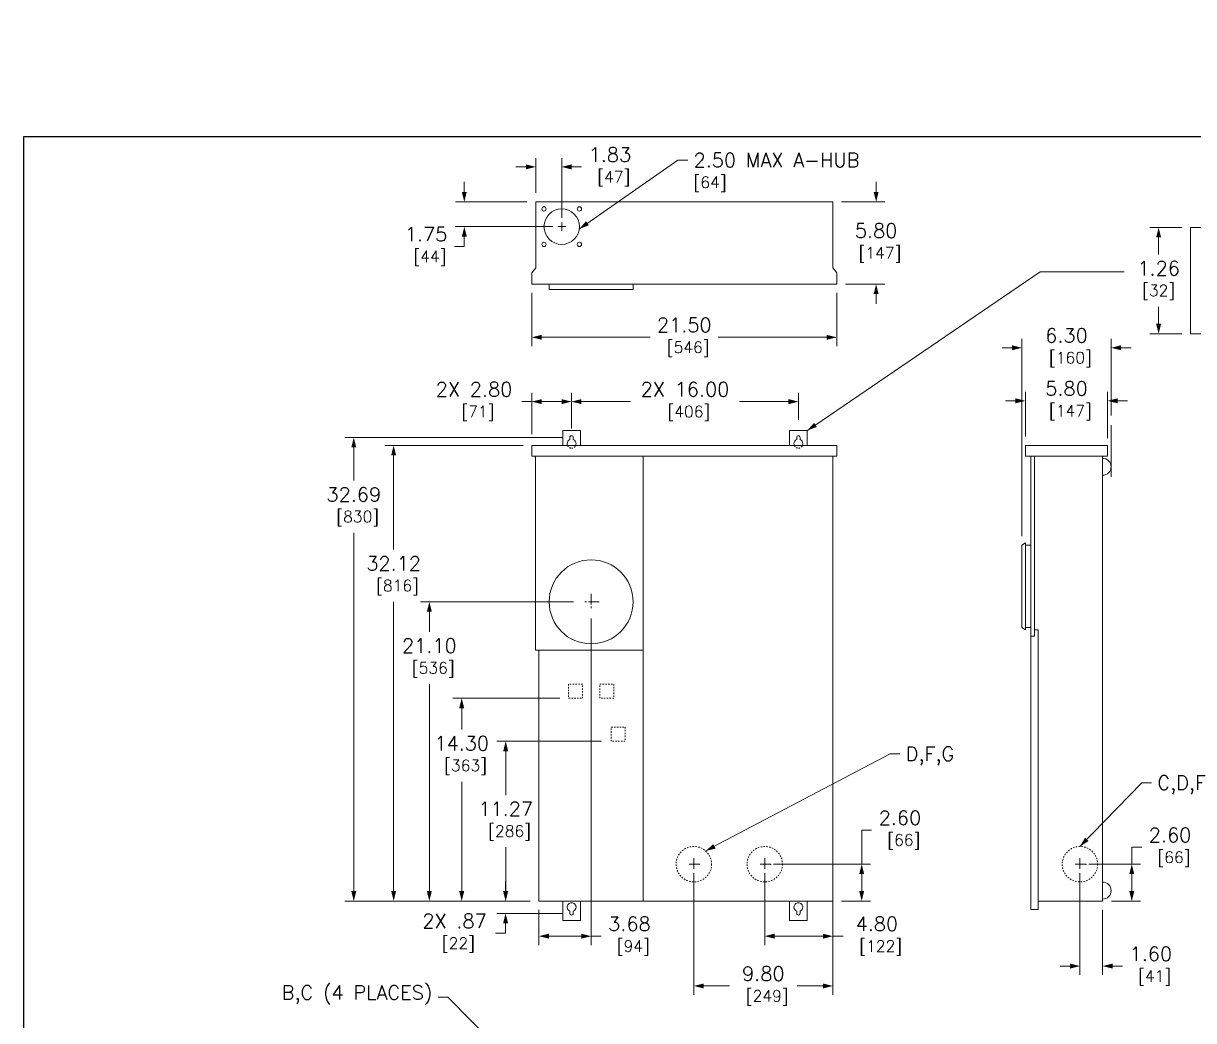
# Model space of a CAD drawing. Header units: inches. Extents: x 0 to 194, y -1 to 118.
# Drawn here: x 0 to 82.5, y 38.7 to 109 of the extents above; entities that cross this region are included whole.
import ezdxf

# ---------------------------------------------------------------- set-up
doc = ezdxf.new("R2010")
doc.units = ezdxf.units.IN
doc.header["$MEASUREMENT"] = 0
for name, pattern in [('ACANSTGL', [0.11811, 0.07874, -0.03937]), ('CENTER2', [1.125, 0.75, -0.125, 0.125, -0.125]), ('HIDDEN2', [0.08, 0.035, -0.045])]:
    doc.linetypes.add(name, pattern=pattern)
for name, color, linetype, lineweight in [('CENTER1', 2, 'CENTER2', 20), ('CONTINUOUS1', 7, 'Continuous', 20), ('DIM', 2, 'Continuous', 20), ('HIDDEN1', 5, 'HIDDEN2', 20), ('TEXT1', 3, 'Continuous', 20)]:
    doc.layers.add(name, color=color, linetype=linetype, lineweight=lineweight)
doc.layers.add('VIEWPORT', color=9, linetype='Continuous', plot=False)
doc.styles.add('RomanS', font='romans.shx')
doc.dimstyles.new('SchneiderElectric Dual Below', dxfattribs={"dimscale": 10, "dimtxt": 0.1, "dimasz": 0.07, "dimexe": 0.0625, "dimexo": 0.0625, "dimgap": 0.04, "dimtad": 0, "dimtih": 1, "dimtoh": 1, "dimrnd": 0.001, "dimzin": 4, "dimdsep": 46, "dimtxsty": 'RomanS', "dimblk": 'SEArrow', "dimcen": 0.09, "dimclrd": 256, "dimclre": 256, "dimclrt": 256, "dimadec": 0, "dimazin": 1, "dimtfac": 1, "dimtofl": 0, "dimtmove": 0, "dimatfit": 3, "dimldrblk": 'SEArrow', "dimfxl": 1, "dimtolj": 1, "dimtzin": 0, "dimlwd": -1, "dimlwe": -1, "dimarcsym": 0})

# ---------------------------------------------------------------- blocks, each defined once
blk = doc.blocks.new('SEArrow')
at = {"linetype": 'ByBlock', "lineweight": -2}
blk.add_lwpolyline([(0, 0, 0, 0.5, 0), (-1, 0, 0.5, 0.5, 0)], format="xyseb", dxfattribs=at)
blk = doc.blocks.new('*D4')
at = {"layer": 'Defpoints', "color": 0, "transparency": 16777216}
for p in [(35.863, 90.583), (57.363, 90.583), (57.363, 86.831)]:
    blk.add_point(p, dxfattribs=at)
at = {"layer": 'DIM', "transparency": 16777216}
for p, q in [((35.863, 89.958), (35.863, 86.206)), ((57.363, 89.958), (57.363, 86.206)), ((36.563, 86.831), (44.213, 86.831)), ((56.663, 86.831), (49.013, 86.831))]:
    blk.add_line(p, q, dxfattribs=at)
at = {"layer": 'DIM', "transparency": 16777216, "xscale": 0.7000000000000001, "yscale": 0.7000000000000001, "zscale": 0.7000000000000001, "rotation": 180}
blk.add_blockref('SEArrow', (35.863, 86.831), dxfattribs=at)
at = {"layer": 'DIM', "transparency": 16777216, "xscale": 0.7000000000000001, "yscale": 0.7000000000000001, "zscale": 0.7000000000000001}
blk.add_blockref('SEArrow', (57.363, 86.831), dxfattribs=at)
at = {"layer": 'DIM', "transparency": 16777216, "insert": (46.613, 86.831), "char_height": 1, "attachment_point": 5, "style": 'RomanS'}
blk.add_mtext('\\A1;21.50\\P{\\H0.8x; [546]', dxfattribs=at)
blk = doc.blocks.new('*D5')
at = {"layer": 'Defpoints', "color": 0, "transparency": 16777216}
for p in [(57.088, 96.383), (57.363, 90.583), (60.143, 90.583)]:
    blk.add_point(p, dxfattribs=at)
at = {"layer": 'DIM', "transparency": 16777216}
for p, q in [((60.143, 97.083), (60.143, 97.783)), ((57.713, 96.383), (60.768, 96.383)), ((57.988, 90.583), (60.768, 90.583)), ((60.143, 89.883), (60.143, 89.183))]:
    blk.add_line(p, q, dxfattribs=at)
at = {"layer": 'DIM', "transparency": 16777216, "xscale": 0.7000000000000001, "yscale": 0.7000000000000001, "zscale": 0.7000000000000001}
for p, rotation in [((60.143, 96.383), 270), ((60.143, 90.583), 90)]:
    blk.add_blockref('SEArrow', p, dxfattribs=dict(at, rotation=rotation))
at = {"layer": 'DIM', "transparency": 16777216, "insert": (60.143, 93.483), "char_height": 1, "attachment_point": 5, "style": 'RomanS'}
blk.add_mtext('\\A1;5.80\\P{\\H0.8x; [147]', dxfattribs=at)
blk = doc.blocks.new('*D6')
at = {"layer": 'Defpoints', "color": 0, "transparency": 16777216}
for p in [(36.138, 98.846), (36.138, 96.383), (37.968, 94.633)]:
    blk.add_point(p, dxfattribs=at)
at = {"layer": 'DIM', "transparency": 16777216}
for p, q in [((36.138, 97.008), (36.138, 99.471)), ((37.968, 95.258), (37.968, 99.471)), ((35.438, 98.846), (34.738, 98.846)), ((38.668, 98.846), (39.368, 98.846))]:
    blk.add_line(p, q, dxfattribs=at)
at = {"layer": 'DIM', "transparency": 16777216, "xscale": 0.7000000000000001, "yscale": 0.7000000000000001, "zscale": 0.7000000000000001}
blk.add_blockref('SEArrow', (36.138, 98.846), dxfattribs=at)
at = {"layer": 'DIM', "transparency": 16777216, "xscale": 0.7000000000000001, "yscale": 0.7000000000000001, "zscale": 0.7000000000000001, "rotation": 180}
blk.add_blockref('SEArrow', (37.968, 98.846), dxfattribs=at)
at = {"layer": 'DIM', "transparency": 16777216, "insert": (41.368, 98.846), "char_height": 1, "attachment_point": 5, "style": 'RomanS'}
blk.add_mtext('\\A1;1.83\\P{\\H0.8x; [47]', dxfattribs=at)
blk = doc.blocks.new('*D7')
at = {"layer": 'Defpoints', "color": 0, "transparency": 16777216}
for p in [(76.472, 82.353), (70.672, 79.202), (76.472, 79.105)]:
    blk.add_point(p, dxfattribs=at)
at = {"layer": 'DIM', "transparency": 16777216}
for p, q in [((70.672, 79.827), (70.672, 82.978)), ((76.472, 79.73), (76.472, 82.978)), ((69.972, 82.353), (69.272, 82.353)), ((77.172, 82.353), (77.872, 82.353))]:
    blk.add_line(p, q, dxfattribs=at)
at = {"layer": 'DIM', "transparency": 16777216, "xscale": 0.7000000000000001, "yscale": 0.7000000000000001, "zscale": 0.7000000000000001}
blk.add_blockref('SEArrow', (70.672, 82.353), dxfattribs=at)
at = {"layer": 'DIM', "transparency": 16777216, "xscale": 0.7000000000000001, "yscale": 0.7000000000000001, "zscale": 0.7000000000000001, "rotation": 180}
blk.add_blockref('SEArrow', (76.472, 82.353), dxfattribs=at)
at = {"layer": 'DIM', "transparency": 16777216, "insert": (73.572, 82.353), "char_height": 1, "attachment_point": 5, "style": 'RomanS'}
blk.add_mtext('\\A1;5.80\\P{\\H0.8x; [147]', dxfattribs=at)
blk = doc.blocks.new('*D8')
at = {"layer": 'Defpoints', "color": 0, "transparency": 16777216}
for p in [(70.422, 86.091), (76.722, 80.702), (70.422, 72.18)]:
    blk.add_point(p, dxfattribs=at)
at = {"layer": 'DIM', "transparency": 16777216}
for p, q in [((70.422, 72.805), (70.422, 86.716)), ((76.722, 81.327), (76.722, 86.716)), ((69.722, 86.091), (69.022, 86.091)), ((77.422, 86.091), (78.122, 86.091))]:
    blk.add_line(p, q, dxfattribs=at)
at = {"layer": 'DIM', "transparency": 16777216, "xscale": 0.7000000000000001, "yscale": 0.7000000000000001, "zscale": 0.7000000000000001}
blk.add_blockref('SEArrow', (70.422, 86.091), dxfattribs=at)
at = {"layer": 'DIM', "transparency": 16777216, "xscale": 0.7000000000000001, "yscale": 0.7000000000000001, "zscale": 0.7000000000000001, "rotation": 180}
blk.add_blockref('SEArrow', (76.722, 86.091), dxfattribs=at)
at = {"layer": 'DIM', "transparency": 16777216, "insert": (73.572, 86.091), "char_height": 1, "attachment_point": 5, "style": 'RomanS'}
blk.add_mtext('\\A1;6.30\\P{\\H0.8x; [160]', dxfattribs=at)
blk = doc.blocks.new('*D9')
at = {"layer": 'Defpoints', "color": 0, "transparency": 16777216}
for p in [(82.326, 94.582), (80.069, 87.082), (82.326, 87.082)]:
    blk.add_point(p, dxfattribs=at)
at = {"layer": 'DIM', "transparency": 16777216}
for p, q in [((81.701, 94.582), (79.444, 94.582)), ((80.069, 93.882), (80.069, 92.674)), ((80.069, 87.782), (80.069, 88.989)), ((81.701, 87.082), (79.444, 87.082))]:
    blk.add_line(p, q, dxfattribs=at)
at = {"layer": 'DIM', "transparency": 16777216, "xscale": 0.7000000000000001, "yscale": 0.7000000000000001, "zscale": 0.7000000000000001}
for p, rotation in [((80.069, 94.582), 90), ((80.069, 87.082), 270)]:
    blk.add_blockref('SEArrow', p, dxfattribs=dict(at, rotation=rotation))
at = {"layer": 'DIM', "transparency": 16777216, "insert": (80.069, 90.832), "char_height": 1, "attachment_point": 5, "style": 'RomanS'}
blk.add_mtext('\\A1;1.26\\P{\\H0.8x;[32]}', dxfattribs=at)
blk = doc.blocks.new('*D11')
at = {"layer": 'Defpoints', "color": 0, "transparency": 16777216}
for p in [(38.663, 82.297), (38.663, 80.38), (54.663, 80.38)]:
    blk.add_point(p, dxfattribs=at)
at = {"layer": 'DIM', "transparency": 16777216}
for p, q in [((38.663, 81.005), (38.663, 82.922)), ((54.663, 81.005), (54.663, 82.922)), ((39.363, 82.297), (42.811, 82.297)), ((53.963, 82.297), (50.516, 82.297))]:
    blk.add_line(p, q, dxfattribs=at)
at = {"layer": 'DIM', "transparency": 16777216, "xscale": 0.7000000000000001, "yscale": 0.7000000000000001, "zscale": 0.7000000000000001, "rotation": 180}
blk.add_blockref('SEArrow', (38.663, 82.297), dxfattribs=at)
at = {"layer": 'DIM', "transparency": 16777216, "xscale": 0.7000000000000001, "yscale": 0.7000000000000001, "zscale": 0.7000000000000001}
blk.add_blockref('SEArrow', (54.663, 82.297), dxfattribs=at)
at = {"layer": 'DIM', "transparency": 16777216, "insert": (46.663, 82.297), "char_height": 1, "attachment_point": 5, "style": 'RomanS'}
blk.add_mtext('\\A1;2X 16.00\\P{\\H0.8x; [406]', dxfattribs=at)
blk = doc.blocks.new('*D12')
at = {"layer": 'Defpoints', "color": 0, "transparency": 16777216}
for p in [(35.863, 82.297), (35.863, 79.38), (38.663, 79.77)]:
    blk.add_point(p, dxfattribs=at)
at = {"layer": 'DIM', "transparency": 16777216}
for p, q in [((35.863, 80.005), (35.863, 82.922)), ((38.663, 80.395), (38.663, 82.922)), ((35.863, 82.297), (35.163, 82.297)), ((37.963, 82.297), (36.563, 82.297))]:
    blk.add_line(p, q, dxfattribs=at)
at = {"layer": 'DIM', "transparency": 16777216, "xscale": 0.7000000000000001, "yscale": 0.7000000000000001, "zscale": 0.7000000000000001, "rotation": 180}
blk.add_blockref('SEArrow', (35.863, 82.297), dxfattribs=at)
at = {"layer": 'DIM', "transparency": 16777216, "xscale": 0.7000000000000001, "yscale": 0.7000000000000001, "zscale": 0.7000000000000001}
blk.add_blockref('SEArrow', (38.663, 82.297), dxfattribs=at)
at = {"layer": 'DIM', "transparency": 16777216, "insert": (31.787, 82.297), "char_height": 1, "attachment_point": 5, "style": 'RomanS'}
blk.add_mtext('\\A1;2X 2.80\\P{\\H0.8x; [71]', dxfattribs=at)
blk = doc.blocks.new('*D13')
at = {"layer": 'Defpoints', "color": 0, "transparency": 16777216}
for p in [(38.663, 79.77), (23.304, 47.08), (36.363, 47.08)]:
    blk.add_point(p, dxfattribs=at)
at = {"layer": 'DIM', "transparency": 16777216}
for p, q in [((38.038, 79.77), (22.679, 79.77)), ((23.304, 79.07), (23.304, 76.728)), ((23.304, 47.78), (23.304, 73.042)), ((35.738, 47.08), (22.679, 47.08))]:
    blk.add_line(p, q, dxfattribs=at)
at = {"layer": 'DIM', "transparency": 16777216, "xscale": 0.7000000000000001, "yscale": 0.7000000000000001, "zscale": 0.7000000000000001}
for p, rotation in [((23.304, 79.77), 90), ((23.304, 47.08), 270)]:
    blk.add_blockref('SEArrow', p, dxfattribs=dict(at, rotation=rotation))
at = {"layer": 'DIM', "transparency": 16777216, "insert": (23.304, 74.885), "char_height": 1, "attachment_point": 5, "style": 'RomanS'}
blk.add_mtext('\\A1;32.69\\P{\\H0.8x; [830]', dxfattribs=at)
blk = doc.blocks.new('*D14')
at = {"layer": 'Defpoints', "color": 0, "transparency": 16777216}
for p in [(35.863, 79.202), (26.114, 47.08), (36.363, 47.08)]:
    blk.add_point(p, dxfattribs=at)
at = {"layer": 'DIM', "transparency": 16777216}
for p, q in [((35.238, 79.202), (25.489, 79.202)), ((26.114, 78.502), (26.114, 71.864)), ((26.114, 47.78), (26.114, 68.179)), ((35.738, 47.08), (25.489, 47.08))]:
    blk.add_line(p, q, dxfattribs=at)
at = {"layer": 'DIM', "transparency": 16777216, "xscale": 0.7000000000000001, "yscale": 0.7000000000000001, "zscale": 0.7000000000000001}
for p, rotation in [((26.114, 79.202), 90), ((26.114, 47.08), 270)]:
    blk.add_blockref('SEArrow', p, dxfattribs=dict(at, rotation=rotation))
at = {"layer": 'DIM', "transparency": 16777216, "insert": (26.114, 70.021), "char_height": 1, "attachment_point": 5, "style": 'RomanS'}
blk.add_mtext('\\A1;32.12\\P{\\H0.8x; [816]', dxfattribs=at)
blk = doc.blocks.new('*D15')
at = {"layer": 'Defpoints', "color": 0, "transparency": 16777216}
for p in [(39.418, 68.18), (28.631, 47.08), (36.363, 47.08)]:
    blk.add_point(p, dxfattribs=at)
at = {"layer": 'DIM', "transparency": 16777216}
for p, q in [((38.793, 68.18), (28.006, 68.18)), ((28.631, 67.48), (28.631, 66.061)), ((28.631, 47.78), (28.631, 62.375)), ((35.738, 47.08), (28.006, 47.08))]:
    blk.add_line(p, q, dxfattribs=at)
at = {"layer": 'DIM', "transparency": 16777216, "xscale": 0.7000000000000001, "yscale": 0.7000000000000001, "zscale": 0.7000000000000001}
for p, rotation in [((28.631, 68.18), 90), ((28.631, 47.08), 270)]:
    blk.add_blockref('SEArrow', p, dxfattribs=dict(at, rotation=rotation))
at = {"layer": 'DIM', "transparency": 16777216, "insert": (28.631, 64.218), "char_height": 1, "attachment_point": 5, "style": 'RomanS'}
blk.add_mtext('\\A1;21.10\\P{\\H0.8x; [536]', dxfattribs=at)
blk = doc.blocks.new('*D16')
at = {"layer": 'Defpoints', "color": 0, "transparency": 16777216}
for p in [(38.453, 61.38), (30.914, 47.08), (36.363, 47.08)]:
    blk.add_point(p, dxfattribs=at)
at = {"layer": 'DIM', "transparency": 16777216}
for p, q in [((37.828, 61.38), (30.289, 61.38)), ((30.914, 60.68), (30.914, 59.183)), ((30.914, 47.78), (30.914, 55.498)), ((35.738, 47.08), (30.289, 47.08))]:
    blk.add_line(p, q, dxfattribs=at)
at = {"layer": 'DIM', "transparency": 16777216, "xscale": 0.7000000000000001, "yscale": 0.7000000000000001, "zscale": 0.7000000000000001}
for p, rotation in [((30.914, 61.38), 90), ((30.914, 47.08), 270)]:
    blk.add_blockref('SEArrow', p, dxfattribs=dict(at, rotation=rotation))
at = {"layer": 'DIM', "transparency": 16777216, "insert": (30.914, 57.341), "char_height": 1, "attachment_point": 5, "style": 'RomanS'}
blk.add_mtext('\\A1;14.30\\P{\\H0.8x; [363]', dxfattribs=at)
blk = doc.blocks.new('*D17')
at = {"layer": 'Defpoints', "color": 0, "transparency": 16777216}
for p in [(41.401, 58.35), (34.017, 47.08), (36.363, 47.08)]:
    blk.add_point(p, dxfattribs=at)
at = {"layer": 'DIM', "transparency": 16777216}
for p, q in [((40.776, 58.35), (33.392, 58.35)), ((34.017, 57.65), (34.017, 54.558)), ((34.017, 47.78), (34.017, 50.872)), ((35.738, 47.08), (33.392, 47.08))]:
    blk.add_line(p, q, dxfattribs=at)
at = {"layer": 'DIM', "transparency": 16777216, "xscale": 0.7000000000000001, "yscale": 0.7000000000000001, "zscale": 0.7000000000000001}
for p, rotation in [((34.017, 58.35), 90), ((34.017, 47.08), 270)]:
    blk.add_blockref('SEArrow', p, dxfattribs=dict(at, rotation=rotation))
at = {"layer": 'DIM', "transparency": 16777216, "insert": (34.017, 52.715), "char_height": 1, "attachment_point": 5, "style": 'RomanS'}
blk.add_mtext('\\A1;11.27\\P{\\H0.8x; [286]', dxfattribs=at)
blk = doc.blocks.new('*D18')
at = {"layer": 'Defpoints', "color": 0, "transparency": 16777216}
for p in [(40.043, 67.622), (36.363, 47.08), (36.363, 44.605)]:
    blk.add_point(p, dxfattribs=at)
at = {"layer": 'DIM', "transparency": 16777216}
for p, q in [((40.043, 66.997), (40.043, 43.98)), ((36.363, 46.455), (36.363, 43.98)), ((37.063, 44.605), (39.343, 44.605)), ((40.043, 44.605), (40.743, 44.605))]:
    blk.add_line(p, q, dxfattribs=at)
at = {"layer": 'DIM', "transparency": 16777216, "xscale": 0.7000000000000001, "yscale": 0.7000000000000001, "zscale": 0.7000000000000001, "rotation": 180}
blk.add_blockref('SEArrow', (36.363, 44.605), dxfattribs=at)
at = {"layer": 'DIM', "transparency": 16777216, "xscale": 0.7000000000000001, "yscale": 0.7000000000000001, "zscale": 0.7000000000000001}
blk.add_blockref('SEArrow', (40.043, 44.605), dxfattribs=at)
at = {"layer": 'DIM', "transparency": 16777216, "insert": (42.743, 44.605), "char_height": 1, "attachment_point": 5, "style": 'RomanS'}
blk.add_mtext('\\A1;3.68\\P{\\H0.8x; [94]', dxfattribs=at)
blk = doc.blocks.new('*D19')
at = {"layer": 'Defpoints', "color": 0, "transparency": 16777216}
for p in [(52.288, 49.68), (57.088, 49.88), (57.088, 44.605)]:
    blk.add_point(p, dxfattribs=at)
at = {"layer": 'DIM', "transparency": 16777216}
for p, q in [((52.288, 49.055), (52.288, 43.98)), ((57.088, 49.255), (57.088, 43.98)), ((52.988, 44.605), (56.388, 44.605)), ((57.088, 44.605), (57.811, 44.605))]:
    blk.add_line(p, q, dxfattribs=at)
at = {"layer": 'DIM', "transparency": 16777216, "xscale": 0.7000000000000001, "yscale": 0.7000000000000001, "zscale": 0.7000000000000001, "rotation": 180}
blk.add_blockref('SEArrow', (52.288, 44.605), dxfattribs=at)
at = {"layer": 'DIM', "transparency": 16777216, "xscale": 0.7000000000000001, "yscale": 0.7000000000000001, "zscale": 0.7000000000000001}
blk.add_blockref('SEArrow', (57.088, 44.605), dxfattribs=at)
at = {"layer": 'DIM', "transparency": 16777216, "insert": (60.192, 44.605), "char_height": 1, "attachment_point": 5, "style": 'RomanS'}
blk.add_mtext('\\A1;4.80\\P{\\H0.8x; [122]', dxfattribs=at)
blk = doc.blocks.new('*D20')
at = {"layer": 'Defpoints', "color": 0, "transparency": 16777216}
for p in [(52.288, 49.68), (57.088, 47.08), (59.125, 47.08)]:
    blk.add_point(p, dxfattribs=at)
at = {"layer": 'DIM', "transparency": 16777216}
for p, q in [((59.125, 49.68), (59.125, 52.087)), ((59.125, 52.087), (59.825, 52.087)), ((52.913, 49.68), (59.75, 49.68)), ((59.125, 47.78), (59.125, 48.98)), ((57.713, 47.08), (59.75, 47.08))]:
    blk.add_line(p, q, dxfattribs=at)
at = {"layer": 'DIM', "transparency": 16777216, "xscale": 0.7000000000000001, "yscale": 0.7000000000000001, "zscale": 0.7000000000000001}
for p, rotation in [((59.125, 49.68), 90), ((59.125, 47.08), 270)]:
    blk.add_blockref('SEArrow', p, dxfattribs=dict(at, rotation=rotation))
at = {"layer": 'DIM', "transparency": 16777216, "insert": (61.825, 52.087), "char_height": 1, "attachment_point": 5, "style": 'RomanS'}
blk.add_mtext('\\A1;2.60\\P{\\H0.8x; [66]', dxfattribs=at)
blk = doc.blocks.new('*D21')
at = {"layer": 'Defpoints', "color": 0, "transparency": 16777216}
for p in [(74.519, 49.68), (76.119, 47.08), (76.119, 42.497)]:
    blk.add_point(p, dxfattribs=at)
at = {"layer": 'DIM', "transparency": 16777216}
for p, q in [((74.519, 49.055), (74.519, 41.872)), ((76.119, 46.455), (76.119, 41.872)), ((73.819, 42.497), (73.119, 42.497)), ((76.819, 42.497), (77.519, 42.497))]:
    blk.add_line(p, q, dxfattribs=at)
at = {"layer": 'DIM', "transparency": 16777216, "xscale": 0.7000000000000001, "yscale": 0.7000000000000001, "zscale": 0.7000000000000001}
blk.add_blockref('SEArrow', (74.519, 42.497), dxfattribs=at)
at = {"layer": 'DIM', "transparency": 16777216, "xscale": 0.7000000000000001, "yscale": 0.7000000000000001, "zscale": 0.7000000000000001, "rotation": 180}
blk.add_blockref('SEArrow', (76.119, 42.497), dxfattribs=at)
at = {"layer": 'DIM', "transparency": 16777216, "insert": (79.519, 42.497), "char_height": 1, "attachment_point": 5, "style": 'RomanS'}
blk.add_mtext('\\A1;1.60\\P{\\H0.8x; [41]', dxfattribs=at)
blk = doc.blocks.new('*D22')
at = {"layer": 'Defpoints', "color": 0, "transparency": 16777216}
for p in [(74.519, 49.68), (76.119, 47.08), (78.175, 47.08)]:
    blk.add_point(p, dxfattribs=at)
at = {"layer": 'DIM', "transparency": 16777216}
for p, q in [((78.175, 49.68), (78.175, 50.871)), ((78.175, 50.871), (78.875, 50.871)), ((75.144, 49.68), (78.8, 49.68)), ((78.175, 47.78), (78.175, 48.98)), ((76.744, 47.08), (78.8, 47.08))]:
    blk.add_line(p, q, dxfattribs=at)
at = {"layer": 'DIM', "transparency": 16777216, "xscale": 0.7000000000000001, "yscale": 0.7000000000000001, "zscale": 0.7000000000000001}
for p, rotation in [((78.175, 49.68), 90), ((78.175, 47.08), 270)]:
    blk.add_blockref('SEArrow', p, dxfattribs=dict(at, rotation=rotation))
at = {"layer": 'DIM', "transparency": 16777216, "insert": (80.875, 50.871), "char_height": 1, "attachment_point": 5, "style": 'RomanS'}
blk.add_mtext('\\A1;2.60\\P{\\H0.8x; [66]', dxfattribs=at)
blk = doc.blocks.new('*D40')
at = {"layer": 'Defpoints', "color": 0, "transparency": 16777216}
for p in [(36.138, 96.383), (31.099, 94.633), (37.968, 94.633)]:
    blk.add_point(p, dxfattribs=at)
at = {"layer": 'DIM', "transparency": 16777216}
for p, q in [((31.099, 97.083), (31.099, 97.783)), ((35.513, 96.383), (30.474, 96.383)), ((37.343, 94.633), (30.474, 94.633)), ((31.099, 93.933), (31.099, 93.233)), ((31.099, 93.233), (30.399, 93.233))]:
    blk.add_line(p, q, dxfattribs=at)
at = {"layer": 'DIM', "transparency": 16777216, "xscale": 0.7000000000000001, "yscale": 0.7000000000000001, "zscale": 0.7000000000000001}
for p, rotation in [((31.099, 96.383), 270), ((31.099, 94.633), 90)]:
    blk.add_blockref('SEArrow', p, dxfattribs=dict(at, rotation=rotation))
at = {"layer": 'DIM', "transparency": 16777216, "insert": (28.399, 93.233), "char_height": 1, "attachment_point": 5, "style": 'RomanS'}
blk.add_mtext('\\A1;1.75\\P{\\H0.8x; [44]', dxfattribs=at)
blk = doc.blocks.new('*D43')
at = {"layer": 'Defpoints', "color": 0, "transparency": 16777216}
for p in [(36.363, 47.08), (34.008, 46.21), (38.663, 46.21)]:
    blk.add_point(p, dxfattribs=at)
at = {"layer": 'DIM', "transparency": 16777216}
for p, q in [((34.008, 47.78), (34.008, 48.48)), ((35.738, 47.08), (33.383, 47.08)), ((38.038, 46.21), (33.383, 46.21)), ((34.008, 45.51), (34.008, 44.81)), ((34.008, 44.81), (33.308, 44.81))]:
    blk.add_line(p, q, dxfattribs=at)
at = {"layer": 'DIM', "transparency": 16777216, "xscale": 0.7000000000000001, "yscale": 0.7000000000000001, "zscale": 0.7000000000000001}
for p, rotation in [((34.008, 47.08), 270), ((34.008, 46.21), 90)]:
    blk.add_blockref('SEArrow', p, dxfattribs=dict(at, rotation=rotation))
at = {"layer": 'DIM', "transparency": 16777216, "insert": (30.408, 44.81), "char_height": 1, "attachment_point": 5, "style": 'RomanS'}
blk.add_mtext('\\A1;2X .87\\P{\\H0.8x; [22]', dxfattribs=at)
blk = doc.blocks.new('*D44')
at = {"layer": 'Defpoints', "color": 0, "transparency": 16777216}
for p in [(47.288, 49.68), (57.088, 47.08), (57.088, 41.094)]:
    blk.add_point(p, dxfattribs=at)
at = {"layer": 'DIM', "transparency": 16777216}
for p, q in [((47.288, 49.055), (47.288, 40.469)), ((57.088, 46.455), (57.088, 40.469)), ((47.988, 41.094), (49.807, 41.094)), ((56.388, 41.094), (54.569, 41.094))]:
    blk.add_line(p, q, dxfattribs=at)
at = {"layer": 'DIM', "transparency": 16777216, "xscale": 0.7000000000000001, "yscale": 0.7000000000000001, "zscale": 0.7000000000000001, "rotation": 180}
blk.add_blockref('SEArrow', (47.288, 41.094), dxfattribs=at)
at = {"layer": 'DIM', "transparency": 16777216, "xscale": 0.7000000000000001, "yscale": 0.7000000000000001, "zscale": 0.7000000000000001}
blk.add_blockref('SEArrow', (57.088, 41.094), dxfattribs=at)
at = {"layer": 'DIM', "transparency": 16777216, "insert": (52.188, 41.094), "char_height": 1, "attachment_point": 5, "style": 'RomanS'}
blk.add_mtext('\\A1;9.80\\P{\\H0.8x; [249]', dxfattribs=at)

msp = doc.modelspace()

# ---------------------------------------------------------------- hatches: boundary and pattern name
at = {"layer": 'TEXT1'}
h = msp.add_hatch(dxfattribs=at)
h.set_pattern_fill('_U', color=256, scale=0.125, angle=45, style=0, pattern_type=0)
h.set_pattern_definition([(45, (29.21266, 108.34584), (-0.088388, 0.088388), [])])
h.paths.add_polyline_path([(29.213, 108.346), (29.588, 108.346)], flags=0)
h.paths.add_polyline_path([(29.338, 108.963), (29.338, 107.946)], flags=0)

# ---------------------------------------------------------------- linework, layer by layer
at = {"layer": 'CENTER1'}
for p, q in [((37.968, 94.918), (37.968, 94.348)), ((37.683, 94.633), (38.253, 94.633)), ((40.043, 68.737), (40.043, 67.622)), ((40.601, 68.18), (39.486, 68.18)), ((47.706, 49.68), (46.87, 49.68)), ((47.288, 50.098), (47.288, 49.261)), ((52.706, 49.68), (51.87, 49.68)), ((52.288, 50.098), (52.288, 49.261)), ((74.937, 49.68), (74.101, 49.68)), ((74.519, 50.098), (74.519, 49.261))]:
    msp.add_line(p, q, dxfattribs=at)
at = {"layer": 'CONTINUOUS1'}
for p, q in [((76.722, 80.64), (76.722, 76.985)), ((38.543, 79.77), (38.543, 79.618)), ((38.783, 79.77), (38.783, 79.618)), ((54.543, 79.77), (54.543, 79.618)), ((54.783, 79.77), (54.783, 79.618)), ((38.543, 46.21), (38.543, 46.361)), ((38.783, 46.21), (38.783, 46.361)), ((54.543, 46.21), (54.543, 46.361)), ((54.783, 46.21), (54.783, 46.361))]:
    msp.add_line(p, q, dxfattribs=at)
for points in [[(57.363, 90.583), (57.363, 91.37), (57.088, 91.724), (57.088, 96.383), (36.138, 96.383), (36.138, 91.724), (35.863, 91.372), (35.863, 90.583)], [(82.326, 94.582), (88.526, 94.582), (88.526, 87.082), (82.326, 87.082)], [(37.081, 90.583), (43.007, 90.583), (43.007, 90.2), (37.081, 90.2)], [(35.863, 78.442), (57.363, 78.442), (57.363, 79.202), (35.863, 79.202)], [(70.672, 79.202), (76.472, 79.202), (76.472, 78.442), (70.672, 78.442)], [(70.688, 72.335), (70.688, 66.204), (70.422, 66.36), (70.422, 72.18)], [(70.688, 72.18), (71.059, 72.18), (71.059, 66.36), (70.688, 66.36)], [(36.363, 47.08), (43.723, 47.08), (43.723, 64.78), (36.363, 64.78)]]:
    msp.add_lwpolyline(points, close=True, dxfattribs=at)
for points in [[(38.043, 79.202), (38.043, 80.27), (39.283, 80.27), (39.283, 79.202)], [(54.043, 79.202), (54.043, 80.27), (55.283, 80.27), (55.283, 79.202)], [(43.723, 78.442), (43.723, 64.78), (36.113, 64.78), (36.113, 78.442)], [(43.723, 78.442), (43.723, 47.08), (57.088, 47.08), (57.088, 78.442)], [(71.318, 78.442), (71.318, 65.77), (71.059, 65.77), (71.059, 78.442)], [(71.318, 78.442), (71.318, 66.2)], [(71.578, 47.08), (76.119, 47.08), (76.119, 78.442)], [(71.318, 66.2), (71.574, 66.2), (71.574, 46.48), (71.059, 46.48), (71.059, 65.77)], [(38.043, 47.08), (38.043, 45.71), (39.283, 45.71), (39.283, 47.08)], [(55.283, 47.08), (55.283, 45.71), (54.043, 45.71), (54.043, 47.08)]]:
    msp.add_lwpolyline(points, dxfattribs=at)
for points in [[(38.378, 79.202, -0.105897), (38.351, 79.33, -0.302958), (38.543, 79.618)], [(38.543, 79.77, -0.414214), (38.663, 79.89, -0.414214), (38.783, 79.77)], [(38.783, 79.618, -0.302958), (38.976, 79.33, -0.105897), (38.948, 79.202, -0.105897)], [(54.378, 79.202, -0.105897), (54.351, 79.33, -0.302958), (54.543, 79.618)], [(54.543, 79.77, -0.414214), (54.663, 79.89, -0.414214), (54.783, 79.77)], [(54.783, 79.618, -0.302958), (54.976, 79.33, -0.105897), (54.948, 79.202, -0.105897)], [(76.119, 78.303, -0.414214), (76.719, 77.704, -0.414214), (76.119, 77.104)], [(76.119, 47.218, 0.414214), (76.719, 47.818, 0.414214), (76.119, 48.417)], [(38.783, 46.361, 0.302958), (38.976, 46.65, 0.414214), (38.663, 46.962, 0.414214), (38.351, 46.65, 0.302958), (38.543, 46.361)], [(54.543, 46.361, -0.302958), (54.351, 46.65, -0.414214), (54.663, 46.962, -0.414214), (54.976, 46.65, -0.302958), (54.783, 46.361)], [(38.543, 46.21, 0.414214), (38.663, 46.09, 0.414214), (38.783, 46.21)], [(54.783, 46.21, -0.414214), (54.663, 46.09, -0.414214), (54.543, 46.21)]]:
    msp.add_lwpolyline(points, format="xyb", dxfattribs=at)
at = {"layer": 'CONTINUOUS1', "linetype": 'ACANSTGL'}
for points in [[(38.948, 79.202, -0.295361), (38.663, 79.017, -0.295361), (38.378, 79.202)], [(54.948, 79.202, -0.295361), (54.663, 79.017, -0.295361), (54.378, 79.202)]]:
    msp.add_lwpolyline(points, format="xyb", dxfattribs=at)
at = {"layer": 'CONTINUOUS1'}
for centre, radius in [((36.718, 95.883), 0.15), ((37.968, 94.633), 1.25), ((39.218, 95.883), 0.15), ((36.718, 93.383), 0.15), ((39.218, 93.383), 0.15), ((40.043, 68.18), 2.963)]:
    msp.add_circle(centre, radius, dxfattribs=at)
at = {"layer": 'DIM'}
msp.add_lwpolyline([(55.303, 80.27), (71.714, 91.447), (77.637, 91.447)], dxfattribs=at)
at = {"layer": 'HIDDEN1'}
for points in [[(39.443, 62.38), (38.453, 62.38), (38.453, 61.38), (39.443, 61.38)], [(40.652, 62.38), (41.642, 62.38), (41.642, 61.38), (40.652, 61.38)], [(41.463, 59.35), (42.453, 59.35), (42.453, 58.35), (41.463, 58.35)]]:
    msp.add_lwpolyline(points, close=True, dxfattribs=at)
for centre in [(47.288, 49.68), (52.288, 49.68), (74.519, 49.68)]:
    msp.add_circle(centre, 1.25, dxfattribs=at)
at = {"layer": 'TEXT1'}
for points in [[(39.218, 94.479), (46.167, 99.326), (46.867, 99.326)], [(48.119, 50.614), (61.123, 57.457), (61.823, 57.457)], [(74.519, 50.93), (78.875, 55.425), (79.575, 55.425)], [(44.786, 25.234), (29.943, 40.296), (29.243, 40.296)]]:
    msp.add_lwpolyline(points, dxfattribs=at)
for p in [(52.706, 49.68), (74.937, 49.68), (57.088, 47.08), (76.119, 47.08)]:
    msp.add_point(p, dxfattribs=at)
at = {"layer": 'VIEWPORT'}
msp.add_lwpolyline([(0, 0), (80.025, 0), (80.025, 9.12), (164, 9.12), (164, 100.954), (0, 100.954)], close=True, dxfattribs=at)

# ---------------------------------------------------------------- block references
at = {"layer": 'DIM', "xscale": 0.6999999999999919, "yscale": 0.6999999999999919, "zscale": 0.6999999999999919, "rotation": 213.3338211161325}
msp.add_blockref('SEArrow', (55.283, 80.27), dxfattribs=at)
at = {"layer": 'TEXT1'}
for p, xscale, yscale, zscale, rotation in [((39.208, 94.472), 0.7000000000000022, 0.7000000000000022, 0.7000000000000022, 214.900094149753), ((48.119, 50.614), 0.6999999999999936, 0.6999999999999936, 0.6999999999999936, 207.7538519887795), ((74.519, 50.93), 0.6999999999999936, 0.6999999999999936, 0.6999999999999936, 225.9015049825762)]:
    msp.add_blockref('SEArrow', p, dxfattribs=dict(at, xscale=xscale, yscale=yscale, zscale=zscale, rotation=rotation))

# ---------------------------------------------------------------- texts
at = {"layer": 'TEXT1', "char_height": 1, "style": 'RomanS'}
for s, insert, attachment_point in [('2.50 MAX A-HUB\\P{\\H0.8x;[64]}', (47.267, 99.826), 1), ('D,F,G', (62.223, 57.957), 1), ('C,D,F', (79.975, 55.925), 1), ('B,C (4 PLACES)', (28.843, 39.796), 9)]:
    msp.add_mtext(s, dxfattribs=dict(at, insert=insert, attachment_point=attachment_point))

# ---------------------------------------------------------------- dimensions: what is measured, and where the dimension line sits
at = {"layer": 'DIM'}
for base, p1, p2, picture, middle in [((36.138, 98.846), (37.968, 94.633), (36.138, 96.383), '*D6', (41.368, 98.846)), ((36.363, 44.605), (40.043, 67.622), (36.363, 47.08), '*D18', (42.743, 44.605)), ((57.088, 44.605), (52.288, 49.68), (57.088, 49.88), '*D19', (60.192, 44.605))]:
    dim = msp.add_linear_dim(base=base, p1=p1, p2=p2, dimstyle='SchneiderElectric Dual Below', override={"dimpost": '\\P{\\H0.8x;'}, dxfattribs=at)
    dim.commit()
    dim.dimension.update_dxf_attribs({"geometry": picture, "text_midpoint": middle, "dimtype": 160})
for base, p1, p2, picture, middle in [((31.099, 94.633), (36.138, 96.383), (37.968, 94.633), '*D40', (28.399, 93.233)), ((60.143, 90.583), (57.088, 96.383), (57.363, 90.583), '*D5', (60.143, 93.483)), ((34.017, 47.08), (41.401, 58.35), (36.363, 47.08), '*D17', (34.017, 52.715))]:
    dim = msp.add_linear_dim(base=base, p1=p1, p2=p2, angle=90, dimstyle='SchneiderElectric Dual Below', override={"dimpost": '\\P{\\H0.8x;'}, dxfattribs=at)
    dim.commit()
    dim.dimension.update_dxf_attribs({"geometry": picture, "text_midpoint": middle})
for base, p1, p2, text, picture, middle in [((80.069, 87.082), (82.326, 94.582), (82.326, 87.082), '1.26\\P{\\H0.8x;[32]}', '*D9', (80.069, 90.832)), ((34.008, 46.21), (36.363, 47.08), (38.663, 46.21), '2X <>', '*D43', (30.408, 44.81))]:
    dim = msp.add_linear_dim(base=base, p1=p1, p2=p2, angle=90, text=text, dimstyle='SchneiderElectric Dual Below', override={"dimpost": '\\P{\\H0.8x;'}, dxfattribs=at)
    dim.commit()
    dim.dimension.update_dxf_attribs({"geometry": picture, "text_midpoint": middle})
for base, p1, p2, picture, middle in [((57.363, 86.831), (35.863, 90.583), (57.363, 90.583), '*D4', (46.613, 86.831)), ((70.422, 86.091), (76.722, 80.702), (70.422, 72.18), '*D8', (73.572, 86.091)), ((76.472, 82.353), (70.672, 79.202), (76.472, 79.105), '*D7', (73.572, 82.353)), ((57.088, 41.094), (47.288, 49.68), (57.088, 47.08), '*D44', (52.188, 41.094)), ((76.119, 42.497), (74.519, 49.68), (76.119, 47.08), '*D21', (79.519, 42.497))]:
    dim = msp.add_linear_dim(base=base, p1=p1, p2=p2, dimstyle='SchneiderElectric Dual Below', override={"dimpost": '\\P{\\H0.8x;'}, dxfattribs=at)
    dim.commit()
    dim.dimension.update_dxf_attribs({"geometry": picture, "text_midpoint": middle})
for base, p1, p2, picture, middle in [((35.863, 82.297), (38.663, 79.77), (35.863, 79.38), '*D12', (31.787, 82.297)), ((38.663, 82.297), (54.663, 80.38), (38.663, 80.38), '*D11', (46.663, 82.297))]:
    dim = msp.add_linear_dim(base=base, p1=p1, p2=p2, text='2X <>', dimstyle='SchneiderElectric Dual Below', override={"dimpost": '\\P{\\H0.8x;'}, dxfattribs=at)
    dim.commit()
    dim.dimension.update_dxf_attribs({"geometry": picture, "text_midpoint": middle})
for base, p1, p2, picture, middle in [((23.304, 47.08), (38.663, 79.77), (36.363, 47.08), '*D13', (23.304, 74.885)), ((26.114, 47.08), (35.863, 79.202), (36.363, 47.08), '*D14', (26.114, 70.021)), ((28.631, 47.08), (39.418, 68.18), (36.363, 47.08), '*D15', (28.631, 64.218)), ((30.914, 47.08), (38.453, 61.38), (36.363, 47.08), '*D16', (30.914, 57.341)), ((59.125, 47.08), (52.288, 49.68), (57.088, 47.08), '*D20', (61.825, 52.087)), ((78.175, 47.08), (74.519, 49.68), (76.119, 47.08), '*D22', (80.875, 50.871))]:
    dim = msp.add_linear_dim(base=base, p1=p1, p2=p2, angle=90, dimstyle='SchneiderElectric Dual Below', override={"dimpost": '\\P{\\H0.8x;'}, dxfattribs=at)
    dim.commit()
    dim.dimension.update_dxf_attribs({"geometry": picture, "text_midpoint": middle, "dimtype": 160})

doc.saveas('drawing.dxf')
